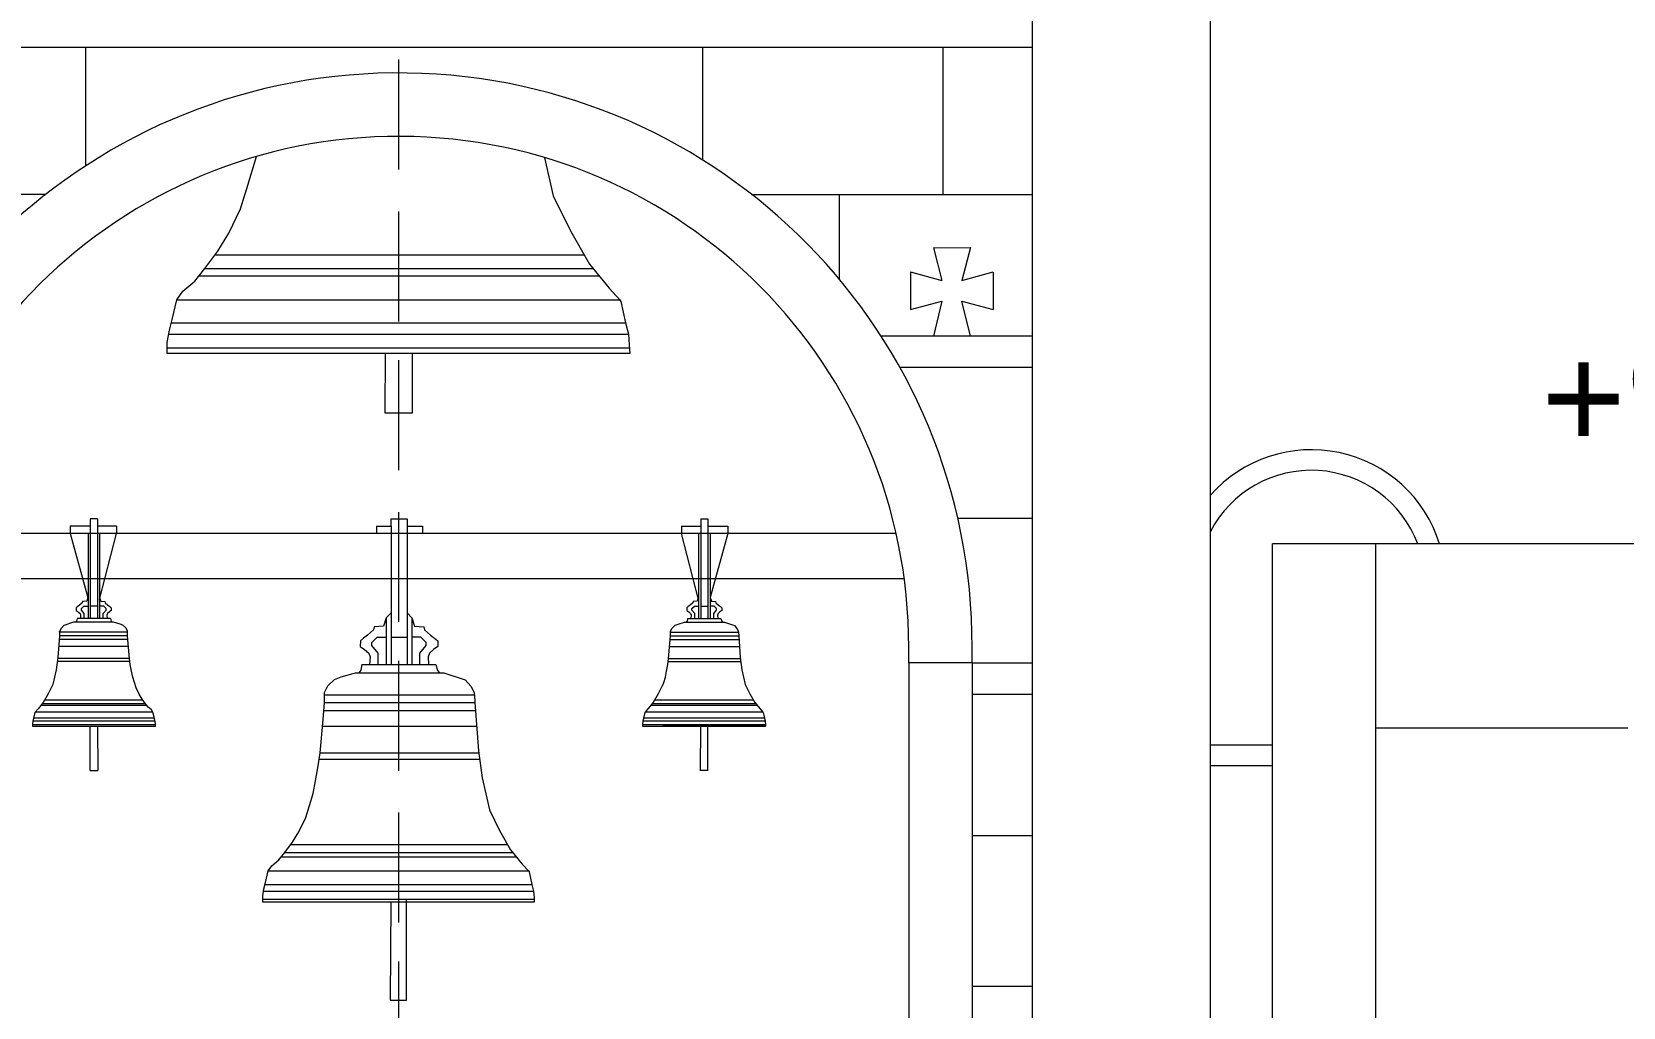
# Model space of a CAD drawing. Header units: millimetres. Extents: x -490789 to -449459, y 209001 to 327650.
# Drawn here: x -474294 to -470468, y 258325 to 260672 of the extents above; entities that cross this region are included whole.
import ezdxf

# ---------------------------------------------------------------- set-up
doc = ezdxf.new("R2010")
doc.units = ezdxf.units.MM
doc.header["$MEASUREMENT"] = 0
doc.linetypes.add('2-Штрих-Штриховая', pattern=[723.19442, 264.583325, -105.833328, 70.555556, -105.833328, 70.555556, -105.833328])
for name, color, linetype, lineweight in [('0_Ном._пера__12_Ном._пера__12_Ном._пера__12', 12, 'Continuous', 18), ('0_Ном._пера__7_Ном._пера__1_Ном._пера__1', 1, 'Continuous', 18), ('0_Ном._пера__7_Ном._пера__7_Ном._пера__1', 1, 'Continuous', 18), ('0_Ном._пера__7_Ном._пера__7_Ном._пера__7', 7, 'Continuous', 18), ('0_Ном_пера__1_Ном_пера__1_Ном_пера__1_Ном._пера__1_Ном_пера__1_Ном_пера__1_Ном_пера__1_Ном_пера__1_Ном_пера__1_Ном_пера__1_Ном_пера__1_Ном_пера__1_Ном_пера__1_Ном_пера__1_Ном_пера__1_Ном_пера__1_Ном_пера__1_Ном_пера__1_Ном_пера__1_Ном_пера__1_Ном_пера___D_Ном._пера__1', 1, 'Continuous', 18), ('0_Ном_пера__1_Ном_пера__1_Ном_пера__1_Ном_пера__1_Ном_пера__1_Ном_пера__1_Ном_пера__1_Ном_пера__1_Ном_пера__1_Ном_пера__1_Ном._пера__1_Ном_пера__1_Ном_пера__1_Ном_пера__1_Ном_пера__1_Ном_пера__1_Ном_пера__1_Ном_пера__1_Ном_пера__1_Ном_пера__1_Ном_пера___D_Ном._пера__1', 1, 'Continuous', 18), ('0_Ном_пера__7_Ном_пера__7_Ном_пера__7_Ном_пера__7_Ном_пера__7_Ном_пера__7_Ном_пера__7_Ном_пера__7_Ном_пера__7_Ном._пера__7_Ном_пера__7_Ном_пера__7_Ном_пера__7_Ном_пера__7_Ном_пера__7_Ном_пера__7_Ном_пера__7_Ном_пера__7_Ном_пера__7_Ном_пера__7_Ном_пера___7_Ном._пера__1', 1, 'Continuous', 18), ('0_Ном_пера__7_Ном_пера__7_Ном_пера__7_Ном_пера__7_Ном_пера__7_Ном_пера__7_Ном_пера__7_Ном_пера__7_Ном_пера__7_Ном._пера__7_Ном_пера__7_Ном_пера__7_Ном_пера__7_Ном_пера__7_Ном_пера__7_Ном_пера__7_Ном_пера__7_Ном_пера__7_Ном_пера__7_Ном_пера__7_Ном_пера___7_Ном._пера__7', 7, 'Continuous', 18), ('0_Ном_пера__7_Ном_пера__7_Ном_пера__7_Ном_пера__7_Ном_пера__7_Ном_пера__7_Ном_пера__7_Ном_пера__7_Ном_пера__7_Ном_пера__7_Ном_пера__7_Ном_пера__7_Ном_пера__7_Ном_пера__7_Ном_пера__7_Ном._пера__7_Ном._пера__7_Ном._пера__7_Ном._пера__7_Ном._пера__7_Ном._пера__7', 7, 'Continuous', 18), ('0_Ном_пера__7_Ном_пера__7_Ном_пера__7_Ном_пера__7_Ном_пера__7_Ном_пера__7_Ном_пера__7_Ном_пера__7_Ном_пера__7_Ном_пера__7_Ном_пера__7_Ном_пера__7_Ном_пера__7_Ном_пера__7_Ном_пера__7_Ном._пера__7_Ном_пера__7_Ном._пера__7_Ном_пера__7_Ном._пера__7_Ном_пера_2_Ном._пера__7', 7, 'Continuous', 18), ('0_Ном_пера__7_Ном_пера__7_Ном_пера__7_Ном_пера__7_Ном_пера__7_Ном_пера__7_Ном_пера__7_Ном_пера__7_Ном_пера__7_Ном_пера__7_Ном_пера__7_Ном_пера__7_Ном_пера__7_Ном_пера__7_Ном_пера__7_Ном_пера__7_Ном_пера__7_Ном_пера__7_Ном._пера__7_Ном_пера__7_Ном._пера__5_Ном._пера__7', 7, 'Continuous', 18), ('0_Ном_пера__7_Ном_пера__7_Ном_пера__7_Ном_пера__7_Ном_пера__7_Ном_пера__7_Ном_пера__7_Ном_пера__7_Ном_пера__7_Ном_пера__7_Ном_пера__7_Ном_пера__7_Ном_пера__7_Ном_пера__7_Ном_пера__7_Ном_пера__7_Ном_пера__7_Ном_пера__7_Ном_пера__7_Ном_пера__7_Ном_пера__7_8_Ном._пера__1', 1, 'Continuous', 18), ('0_Ном_пера__7_Ном_пера__7_Ном_пера__7_Ном_пера__7_Ном_пера__7_Ном_пера__7_Ном_пера__7_Ном_пера__7_Ном_пера__7_Ном_пера__7_Ном_пера__7_Ном_пера__7_Ном_пера__7_Ном_пера__7_Ном_пера__7_Ном_пера__7_Ном_пера__7_Ном_пера__7_Ном_пера__7_Ном_пера__7_Ном_пера__7_C_Ном._пера__1', 1, 'Continuous', 18), ('0_Ном_пера__7_Ном_пера__7_Ном_пера__7_Ном_пера__7_Ном_пера__7_Ном_пера__7_Ном_пера__7_Ном_пера__7_Ном_пера__7_Ном_пера__7_Ном_пера__7_Ном_пера__7_Ном_пера__7_Ном_пера__7_Ном_пера__7_Ном_пера__7_Ном_пера__7_Ном_пера__7_Ном_пера__7_Ном_пера__7_Ном_пера__7_C_Ном._пера__7', 7, 'Continuous', 18), ('0_Ном_пера__7_Ном_пера__7_Ном_пера__7_Ном_пера__7_Ном_пера__7_Ном_пера__7_Ном_пера__7_Ном_пера__7_Ном_пера__7_Ном_пера__7_Ном_пера__7_Ном_пера__7_Ном_пера__7_Ном_пера__7_Ном_пера__7_Ном_пера__7_Ном_пера__7_Ном_пера__7_Ном_пера__7_Ном_пера__7_Ном_пера__7_C_Ном._пера__8', 8, 'Continuous', 18), ('Defpoints_Ном_пера__7_Ном._пера__7_Ном._пера__7_Ном._пера__7_Ном._пера__7_Ном._пера__7_Ном._пера__7_Ном._пера__7', 7, 'Continuous', 18), ('hatch_Ном_пера__254_Ном_пера__254_Ном_пера__254_Ном._пера__254_Ном_пера__254_Ном._пера__9_Ном_пера__9_Ном_пера__9_Ном_пера__12_Ном_пера__12_Ном_пера__12_Ном_пера__12_Ном_пера__12_Ном_пера__12_Ном_пера__1_Ном_пера__1_Ном_пера__1_Ном_пера__1_Ном_пера__1_Н_B_Ном._пера__1', 1, 'Continuous', 18), ('Line 0.25_Ном_пера__7_Ном_пера__7_Ном_пера__7_Ном_пера__7_Ном_пера__7_Ном_пера__7_Ном_пера__7_Ном_пера__7_Ном_пера__7_Ном_пера__7_Ном_пера__7_Ном._пера__7_Ном._пера__8_Ном._пера__8_Ном._пера__8_Ном._пера__8_Ном._пера__8', 8, 'Continuous', 18)]:
    doc.layers.add(name, color=color, linetype=linetype, lineweight=lineweight)
doc.styles.add('СГЕНЕРИР_СТИЛЬ_1', font='')
doc.styles.get('СГЕНЕРИР_СТИЛЬ_1').set_extended_font_data('Arial')

msp = doc.modelspace()

# ---------------------------------------------------------------- linework, layer by layer
at = {"layer": '0_Ном._пера__12_Ном._пера__12_Ном._пера__12', "linetype": '2-Штрих-Штриховая'}
for p in [(-473412, 248769), (-473412, 249850.2)]:
    msp.add_line(p, (-473412, 265006.9), dxfattribs=at)
at = {"layer": '0_Ном._пера__7_Ном._пера__1_Ном._пера__1', "linetype": 'Continuous'}
msp.add_line((-472252.5, 259940), (-471888.2, 259940), dxfattribs=at)
msp.add_line((-472252.5, 259940), (-471888.2, 259940), dxfattribs=at)
at = {"layer": '0_Ном._пера__7_Ном._пера__7_Ном._пера__1', "linetype": 'Continuous'}
for radius, end in [(1378.8, 178.452), (1226.2, 179.6944)]:
    msp.add_arc((-473412, 259193.9), radius, 359.8495, end, dxfattribs=at)
at = {"layer": '0_Ном._пера__7_Ном._пера__7_Ном._пера__7', "linetype": 'Continuous'}
for p, q in [((-471888.2, 256131.9), (-471888.2, 260825.2)), ((-471460.4, 256130.8), (-471460.4, 260825.2)), ((-474164.9, 260633.8), (-474164.9, 260348.9)), ((-472681.3, 260633.8), (-472681.3, 260363.1)), ((-472103.5, 260633.8), (-472103.5, 260280.5)), ((-474260.6, 260280.5), (-474935.8, 260280.5)), ((-472185.8, 259153.2), (-472185.8, 256130.8)), ((-472185.8, 259153.2), (-472185.8, 256130.8)), ((-472033.2, 259153.2), (-472033.2, 256130.8)), ((-472033.2, 259153), (-472033.2, 256131.9)), ((-472033.2, 258738.3), (-471888.2, 258738.3)), ((-472033.2, 258738.3), (-471888.2, 258738.3))]:
    msp.add_line(p, q, dxfattribs=at)
at = {"layer": '0_Ном_пера__1_Ном_пера__1_Ном_пера__1_Ном._пера__1_Ном_пера__1_Ном_пера__1_Ном_пера__1_Ном_пера__1_Ном_пера__1_Ном_пера__1_Ном_пера__1_Ном_пера__1_Ном_пера__1_Ном_пера__1_Ном_пера__1_Ном_пера__1_Ном_пера__1_Ном_пера__1_Ном_пера__1_Ном_пера__1_Ном_пера___D_Ном._пера__1', "linetype": 'Continuous'}
for p, q in [((-471888.2, 260633.8), (-474935.8, 260633.8)), ((-471888.2, 259863.9), (-472207, 259863.9)), ((-471888.2, 259863.9), (-472207, 259863.9)), ((-471888.2, 259153), (-472033.2, 259153)), ((-471888.2, 259153), (-472033.2, 259153)), ((-471888.2, 259077), (-472033.2, 259077)), ((-471888.2, 259077), (-472033.2, 259077))]:
    msp.add_line(p, q, dxfattribs=at)
at = {"layer": '0_Ном_пера__1_Ном_пера__1_Ном_пера__1_Ном_пера__1_Ном_пера__1_Ном_пера__1_Ном_пера__1_Ном_пера__1_Ном_пера__1_Ном_пера__1_Ном._пера__1_Ном_пера__1_Ном_пера__1_Ном_пера__1_Ном_пера__1_Ном_пера__1_Ном_пера__1_Ном_пера__1_Ном_пера__1_Ном_пера__1_Ном_пера___D_Ном._пера__1', "linetype": 'Continuous'}
msp.add_line((-471982.8, 260093.7), (-471982.8, 260003.4), dxfattribs=at)
at = {"layer": '0_Ном_пера__7_Ном_пера__7_Ном_пера__7_Ном_пера__7_Ном_пера__7_Ном_пера__7_Ном_пера__7_Ном_пера__7_Ном_пера__7_Ном._пера__7_Ном_пера__7_Ном_пера__7_Ном_пера__7_Ном_пера__7_Ном_пера__7_Ном_пера__7_Ном_пера__7_Ном_пера__7_Ном_пера__7_Ном_пера__7_Ном_пера___7_Ном._пера__1', "linetype": 'Continuous'}
msp.add_line((-472033.2, 258375.6), (-471888.2, 258375.6), dxfattribs=at)
at = {"layer": '0_Ном_пера__7_Ном_пера__7_Ном_пера__7_Ном_пера__7_Ном_пера__7_Ном_пера__7_Ном_пера__7_Ном_пера__7_Ном_пера__7_Ном._пера__7_Ном_пера__7_Ном_пера__7_Ном_пера__7_Ном_пера__7_Ном_пера__7_Ном_пера__7_Ном_пера__7_Ном_пера__7_Ном_пера__7_Ном_пера__7_Ном_пера___7_Ном._пера__7', "linetype": 'Continuous'}
for p, q in [((-472067.9, 259501.3), (-471888.2, 259501.3)), ((-472067.9, 259501.3), (-471888.2, 259501.3)), ((-472033.2, 258375.6), (-471888.2, 258375.6))]:
    msp.add_line(p, q, dxfattribs=at)
at = {"layer": '0_Ном_пера__7_Ном_пера__7_Ном_пера__7_Ном_пера__7_Ном_пера__7_Ном_пера__7_Ном_пера__7_Ном_пера__7_Ном_пера__7_Ном_пера__7_Ном_пера__7_Ном_пера__7_Ном_пера__7_Ном_пера__7_Ном_пера__7_Ном._пера__7_Ном_пера__7_Ном._пера__7_Ном_пера__7_Ном._пера__7_Ном_пера_2_Ном._пера__7', "linetype": 'Continuous'}
msp.add_line((-472353.1, 260280.5), (-472353.1, 260076.9), dxfattribs=at)
msp.add_line((-472353.1, 260280.5), (-472353.1, 260076.9), dxfattribs=at)
at = {"layer": '0_Ном_пера__7_Ном_пера__7_Ном_пера__7_Ном_пера__7_Ном_пера__7_Ном_пера__7_Ном_пера__7_Ном_пера__7_Ном_пера__7_Ном_пера__7_Ном_пера__7_Ном_пера__7_Ном_пера__7_Ном_пера__7_Ном_пера__7_Ном_пера__7_Ном_пера__7_Ном_пера__7_Ном._пера__7_Ном_пера__7_Ном._пера__5_Ном._пера__7', "linetype": 'Continuous'}
msp.add_line((-472563.4, 260280.5), (-471888.2, 260280.5), dxfattribs=at)
at = {"layer": '0_Ном_пера__7_Ном_пера__7_Ном_пера__7_Ном_пера__7_Ном_пера__7_Ном_пера__7_Ном_пера__7_Ном_пера__7_Ном_пера__7_Ном_пера__7_Ном_пера__7_Ном_пера__7_Ном_пера__7_Ном_пера__7_Ном_пера__7_Ном_пера__7_Ном_пера__7_Ном_пера__7_Ном_пера__7_Ном_пера__7_Ном_пера__7_8_Ном._пера__1', "linetype": 'Continuous'}
for p, q in [((-472126.4, 260152.3), (-472106.1, 260073.7)), ((-472126.4, 260152.3), (-472106.1, 260073.7)), ((-472037.5, 260152.6), (-472057.8, 260073.7)), ((-472037.5, 260152.6), (-472057.8, 260073.7)), ((-472181.4, 260093.8), (-472106.1, 260073.7)), ((-472181.4, 260093.8), (-472106.1, 260073.7)), ((-472057.8, 260073.7), (-471982.7, 260093.8)), ((-472057.8, 260073.7), (-471982.7, 260093.8)), ((-472181.5, 260003.4), (-472106.2, 260023.6)), ((-472181.5, 260003.4), (-472106.2, 260023.6)), ((-472106.2, 260023.6), (-472126.2, 259939.3)), ((-472106.2, 260023.6), (-472126.2, 259939.3)), ((-472057.8, 260023.6), (-471982.8, 260003.4)), ((-472037.5, 259939.2), (-472057.8, 260023.6)), ((-472037.5, 259939.2), (-472057.8, 260023.6)), ((-472057.8, 260023.6), (-471982.8, 260003.4))]:
    msp.add_line(p, q, dxfattribs=at)
at = {"layer": '0_Ном_пера__7_Ном_пера__7_Ном_пера__7_Ном_пера__7_Ном_пера__7_Ном_пера__7_Ном_пера__7_Ном_пера__7_Ном_пера__7_Ном_пера__7_Ном_пера__7_Ном_пера__7_Ном_пера__7_Ном_пера__7_Ном_пера__7_Ном_пера__7_Ном_пера__7_Ном_пера__7_Ном_пера__7_Ном_пера__7_Ном_пера__7_C_Ном._пера__1', "linetype": 'Continuous'}
for p, q in [((-472185.8, 259153.2), (-472185.8, 259190.6)), ((-472033.2, 259153.2), (-472033.2, 259190.2)), ((-472033.2, 259153.2), (-472185.8, 259153.2))]:
    msp.add_line(p, q, dxfattribs=at)
at = {"layer": '0_Ном_пера__7_Ном_пера__7_Ном_пера__7_Ном_пера__7_Ном_пера__7_Ном_пера__7_Ном_пера__7_Ном_пера__7_Ном_пера__7_Ном_пера__7_Ном_пера__7_Ном_пера__7_Ном_пера__7_Ном_пера__7_Ном_пера__7_Ном_пера__7_Ном_пера__7_Ном_пера__7_Ном_пера__7_Ном_пера__7_Ном_пера__7_C_Ном._пера__7', "linetype": 'Continuous'}
for p, q in [((-473445.7, 259755), (-473379.2, 259755)), ((-474201.8, 259464.3), (-474159.1, 259310.8)), ((-474131.4, 259306.1), (-474090.8, 259464.3)), ((-472691.1, 259306.1), (-472731.7, 259464.3)), ((-472620.6, 259464.3), (-472663.3, 259310.8)), ((-471311.2, 259138.6), (-471311.2, 259439.8)), ((-462451.4, 259439.7), (-471311.2, 259439.7)), ((-471311.2, 257437.6), (-471311.2, 259343.2)), ((-471311.2, 258955.4), (-471460.4, 258955.4)), ((-474153.5, 258894), (-474135.5, 258894)), ((-472668.9, 258894), (-472686.9, 258894)), ((-471311.2, 258905.4), (-471460.4, 258905.4))]:
    msp.add_line(p, q, dxfattribs=at)
for radius, start, end in [(323.3, 17.3906, 138.6595), (273.7, 20.6717, 152.4694)]:
    msp.add_arc((-471217.6, 259343), radius, start, end, dxfattribs=at)
at = {"layer": '0_Ном_пера__7_Ном_пера__7_Ном_пера__7_Ном_пера__7_Ном_пера__7_Ном_пера__7_Ном_пера__7_Ном_пера__7_Ном_пера__7_Ном_пера__7_Ном_пера__7_Ном_пера__7_Ном_пера__7_Ном_пера__7_Ном_пера__7_Ном_пера__7_Ном_пера__7_Ном_пера__7_Ном_пера__7_Ном_пера__7_Ном_пера__7_C_Ном._пера__8', "linetype": 'Continuous'}
msp.add_line((-471063.6, 259439.7), (-471063.6, 257437.6), dxfattribs=at)
at = {"layer": 'Defpoints_Ном_пера__7_Ном._пера__7_Ном._пера__7_Ном._пера__7_Ном._пера__7_Ном._пера__7_Ном._пера__7_Ном._пера__7', "linetype": 'Continuous'}
for p, q in [((-473777.3, 260294.8), (-473754, 260371.4)), ((-473061.5, 260368.8), (-473040.3, 260276.8)), ((-473792.3, 260245.9), (-473777.3, 260294.8)), ((-473040.3, 260276.8), (-472999.3, 260192.9)), ((-473820.8, 260187.5), (-473792.3, 260245.9)), ((-472999.3, 260192.9), (-472953.6, 260112.6)), ((-473846.6, 260144), (-473820.8, 260187.5)), ((-473877.9, 260101.9), (-473846.6, 260144)), ((-473853.2, 260135.2), (-472966.5, 260135.2)), ((-472953.6, 260112.6), (-472906.3, 260054.7)), ((-473902.3, 260072.1), (-473877.9, 260101.9)), ((-473891.9, 260084.7), (-472930.9, 260084.7)), ((-473877.9, 260101.9), (-472944.9, 260101.9)), ((-473945.8, 260027.2), (-473930.8, 260047.6)), ((-473930.8, 260047.6), (-473902.3, 260072.1)), ((-472906.3, 260054.7), (-472880.7, 260027.2)), ((-473956.6, 259979.7), (-473945.8, 260027.2)), ((-473945.8, 260027.2), (-472880.7, 260027.2)), ((-472880.7, 260027.2), (-472877.9, 260022.5)), ((-472877.9, 260022.5), (-472866.9, 259971.1)), ((-473963.4, 259953.9), (-473956.6, 259979.7)), ((-473958.9, 259971.1), (-472866.9, 259971.1)), ((-472866.9, 259971.1), (-472859.5, 259944)), ((-473968.8, 259924), (-473963.4, 259953.9)), ((-473968.8, 259898.1), (-473968.8, 259924)), ((-473965.2, 259944), (-472859.5, 259944)), ((-472859.5, 259944), (-472857.5, 259918.5)), ((-473968.8, 259911), (-472857.5, 259911)), ((-472856.6, 259898.1), (-473968.8, 259898.1)), ((-473444.7, 259898.1), (-473445.7, 259755)), ((-473379.2, 259755), (-473379.2, 259898.1)), ((-472857.5, 259918.5), (-472856.6, 259898.1)), ((-472217.6, 259464.3), (-474606.4, 259464.3)), ((-474153.9, 259482.4), (-474201.8, 259482.4)), ((-474201.8, 259482.4), (-474201.8, 259464.3)), ((-474159, 259464.3), (-474159, 259260.1)), ((-474153.9, 259499.8), (-474153.9, 259259.9)), ((-474136.6, 259499.8), (-474153.9, 259499.8)), ((-474153.9, 259464.3), (-474153.9, 259259.9)), ((-474136.6, 259499.8), (-474136.6, 259259.9)), ((-474090.8, 259482.3), (-474136.6, 259482.3)), ((-474136.6, 259464.3), (-474136.6, 259259.9)), ((-474131.4, 259464.3), (-474131.4, 259259.9)), ((-474090.8, 259482.3), (-474090.8, 259464.3)), ((-473465.5, 259482.3), (-473465.5, 259464.3)), ((-473465.5, 259482.3), (-473430.2, 259482.3)), ((-473430.3, 259482.3), (-473430.3, 259149.3)), ((-473430.2, 259482.3), (-473430.2, 259499.8)), ((-473430.2, 259499.8), (-473391.8, 259499.8)), ((-473392, 259482.4), (-473392, 259268.6)), ((-473391.8, 259499.8), (-473391.8, 259482.4)), ((-473391.8, 259482.4), (-473354.4, 259482.4)), ((-473354.4, 259482.4), (-473354.4, 259464.3)), ((-472217.6, 259464.3), (-472776.8, 259464.3)), ((-472216, 259464.3), (-472776.8, 259464.3)), ((-472731.7, 259482.3), (-472731.7, 259464.3)), ((-472731.7, 259482.3), (-472685.8, 259482.3)), ((-472691.1, 259464.3), (-472691.1, 259259.9)), ((-472685.8, 259499.8), (-472685.8, 259259.9)), ((-472685.8, 259499.8), (-472668.5, 259499.8)), ((-472685.8, 259464.3), (-472685.8, 259259.9)), ((-472668.5, 259499.8), (-472668.5, 259259.9)), ((-472668.5, 259482.4), (-472620.6, 259482.4)), ((-472668.5, 259464.3), (-472668.5, 259259.9)), ((-472663.4, 259464.3), (-472663.4, 259260.1)), ((-472620.6, 259482.4), (-472620.6, 259464.3)), ((-474625.8, 259356.6), (-472198.2, 259356.6)), ((-472776.8, 259356.6), (-472198.2, 259356.6)), ((-472776.8, 259356.6), (-472198.2, 259356.6)), ((-474159.1, 259310.8), (-474162.2, 259301.6)), ((-474131.4, 259310.8), (-474128.3, 259301.6)), ((-472691.1, 259310.8), (-472694.1, 259301.6)), ((-472663.3, 259310.8), (-472660.2, 259301.6)), ((-474187.3, 259285.9), (-474187.5, 259279.5)), ((-474187.5, 259279.5), (-474182.8, 259276.3)), ((-474183.8, 259288.7), (-474187.3, 259285.9)), ((-474179.5, 259291.9), (-474183.8, 259288.7)), ((-474182.8, 259276.3), (-474178.3, 259272.4)), ((-474173, 259297.8), (-474179.5, 259291.9)), ((-474178.3, 259272.4), (-474176.9, 259268.5)), ((-474174.9, 259280.5), (-474174.8, 259284)), ((-474167.9, 259272.4), (-474174.9, 259280.5)), ((-474174.8, 259284), (-474169, 259289.7)), ((-474172.2, 259300.9), (-474173, 259297.8)), ((-474162.2, 259301.6), (-474172.2, 259300.9)), ((-474169, 259289.7), (-474159.1, 259289.7)), ((-474167.9, 259259.9), (-474167.9, 259272.4)), ((-474136.6, 259289.7), (-474153.9, 259289.7)), ((-474121.4, 259289.7), (-474131.4, 259289.7)), ((-474128.3, 259301.6), (-474118.3, 259300.9)), ((-474122.6, 259272.4), (-474115.6, 259280.5)), ((-474122.6, 259259.9), (-474122.6, 259272.4)), ((-474115.6, 259284), (-474121.4, 259289.7)), ((-474118.3, 259300.9), (-474117.5, 259297.8)), ((-474117.5, 259297.8), (-474111, 259291.9)), ((-474115.6, 259280.5), (-474115.6, 259284)), ((-474112.2, 259272.4), (-474113.6, 259268.5)), ((-474107.6, 259276.3), (-474112.2, 259272.4)), ((-474111, 259291.9), (-474106.6, 259288.7)), ((-474103, 259279.5), (-474107.6, 259276.3)), ((-474106.6, 259288.7), (-474103.1, 259285.9)), ((-474103.1, 259285.9), (-474103, 259279.5)), ((-473430.3, 259273.8), (-473441.8, 259261.5)), ((-473392, 259273.8), (-473380.5, 259261.5)), ((-472719.3, 259285.9), (-472719.4, 259279.5)), ((-472719.4, 259279.5), (-472714.8, 259276.3)), ((-472715.8, 259288.7), (-472719.3, 259285.9)), ((-472711.4, 259291.9), (-472715.8, 259288.7)), ((-472714.8, 259276.3), (-472710.3, 259272.4)), ((-472704.9, 259297.8), (-472711.4, 259291.9)), ((-472710.3, 259272.4), (-472708.8, 259268.5)), ((-472706.9, 259280.5), (-472706.8, 259284)), ((-472699.8, 259272.4), (-472706.9, 259280.5)), ((-472706.8, 259284), (-472701, 259289.7)), ((-472704.2, 259300.9), (-472704.9, 259297.8)), ((-472694.1, 259301.6), (-472704.2, 259300.9)), ((-472701, 259289.7), (-472691.1, 259289.7)), ((-472699.8, 259259.9), (-472699.8, 259272.4)), ((-472685.8, 259289.7), (-472668.5, 259289.7)), ((-472653.4, 259289.7), (-472663.3, 259289.7)), ((-472660.2, 259301.6), (-472650.2, 259300.9)), ((-472654.5, 259272.4), (-472647.5, 259280.5)), ((-472654.5, 259259.9), (-472654.5, 259272.4)), ((-472647.6, 259284), (-472653.4, 259289.7)), ((-472650.2, 259300.9), (-472649.5, 259297.8)), ((-472649.5, 259297.8), (-472642.9, 259291.9)), ((-472647.5, 259280.5), (-472647.6, 259284)), ((-472644.1, 259272.4), (-472645.5, 259268.5)), ((-472639.6, 259276.3), (-472644.1, 259272.4)), ((-472642.9, 259291.9), (-472638.6, 259288.7)), ((-472634.9, 259279.5), (-472639.6, 259276.3)), ((-472638.6, 259288.7), (-472635.1, 259285.9)), ((-472635.1, 259285.9), (-472634.9, 259279.5)), ((-474223.4, 259236.3), (-474227.4, 259228.6)), ((-474217.4, 259243.4), (-474223.4, 259236.3)), ((-474194, 259251), (-474217.4, 259243.4)), ((-474097.6, 259251), (-474194, 259251)), ((-474187, 259253.3), (-474189.2, 259251)), ((-474185.3, 259259.9), (-474187, 259253.3)), ((-474104.7, 259259.9), (-474185.3, 259259.9)), ((-474176.9, 259268.5), (-474177.5, 259259.9)), ((-474113.6, 259268.5), (-474113, 259259.9)), ((-474104.7, 259259.9), (-474103.7, 259254)), ((-474103.7, 259254), (-474101.3, 259251)), ((-474082, 259246.6), (-474097.7, 259251)), ((-474075, 259243.8), (-474082, 259246.6)), ((-474067.6, 259236.9), (-474075, 259243.8)), ((-474063.9, 259229.4), (-474067.6, 259236.9)), ((-473472.3, 259232.9), (-473486.8, 259219.8)), ((-473470.7, 259239.7), (-473472.3, 259232.9)), ((-473448.6, 259241.3), (-473470.7, 259239.7)), ((-473441.8, 259261.5), (-473448.6, 259241.3)), ((-473441.8, 259261.5), (-473441.8, 259149.3)), ((-473392, 259268.6), (-473392, 259149.3)), ((-473380.8, 259261.5), (-473380.8, 259149.6)), ((-473380.5, 259261.5), (-473373.7, 259241.3)), ((-473373.7, 259241.3), (-473351.6, 259239.7)), ((-473351.6, 259239.7), (-473350, 259232.9)), ((-473350, 259232.9), (-473335.6, 259219.8)), ((-472758.5, 259229.4), (-472754.8, 259236.9)), ((-472754.8, 259236.9), (-472747.4, 259243.8)), ((-472747.4, 259243.8), (-472740.4, 259246.6)), ((-472740.4, 259246.6), (-472724.7, 259251)), ((-472724.8, 259251), (-472628.4, 259251)), ((-472718.8, 259254), (-472721.1, 259251)), ((-472717.7, 259259.9), (-472718.8, 259254)), ((-472717.7, 259259.9), (-472637.1, 259259.9)), ((-472708.8, 259268.5), (-472709.4, 259259.9)), ((-472645.5, 259268.5), (-472644.9, 259259.9)), ((-472637.1, 259259.9), (-472635.4, 259253.3)), ((-472635.4, 259253.3), (-472633.3, 259251)), ((-472628.4, 259251), (-472605, 259243.4)), ((-472605, 259243.4), (-472599, 259236.3)), ((-472599, 259236.3), (-472595, 259228.6)), ((-474228, 259218.6), (-474231.8, 259166)), ((-474063.3, 259209.9), (-474228.6, 259209.9)), ((-474227.4, 259226.9), (-474228, 259218.6)), ((-474064, 259218.6), (-474228, 259218.6)), ((-474227.4, 259226.9), (-474227.4, 259228.6)), ((-474064, 259226.9), (-474227.4, 259226.9)), ((-474064, 259218.6), (-474063.9, 259229.4)), ((-474062.5, 259199.9), (-474064, 259218.6)), ((-474059.2, 259163.7), (-474062.5, 259199.9)), ((-473504.1, 259206.6), (-473504.4, 259192.5)), ((-473496.3, 259212.9), (-473504.1, 259206.6)), ((-473486.8, 259219.8), (-473496.3, 259212.9)), ((-473476.7, 259194.8), (-473476.5, 259202.5)), ((-473461.1, 259176.8), (-473476.7, 259194.8)), ((-473476.5, 259202.5), (-473463.7, 259215)), ((-473463.7, 259215), (-473441.8, 259215)), ((-473430.3, 259215), (-473392, 259215)), ((-473358.6, 259215), (-473380.5, 259215)), ((-473361.2, 259176.8), (-473345.7, 259194.8)), ((-473345.8, 259202.5), (-473358.6, 259215)), ((-473345.7, 259194.8), (-473345.8, 259202.5)), ((-473335.6, 259219.8), (-473326, 259212.9)), ((-473326, 259212.9), (-473318.3, 259206.6)), ((-473318.3, 259206.6), (-473317.9, 259192.5)), ((-472763.2, 259163.7), (-472759.9, 259199.9)), ((-472759.9, 259199.9), (-472758.4, 259218.6)), ((-472759.1, 259209.9), (-472593.8, 259209.9)), ((-472758.4, 259218.6), (-472758.5, 259229.4)), ((-472758.5, 259226.9), (-472595, 259226.9)), ((-472758.4, 259218.6), (-472594.4, 259218.6)), ((-472595, 259226.9), (-472595, 259228.6)), ((-472595, 259226.9), (-472594.4, 259218.6)), ((-472594.4, 259218.6), (-472590.7, 259166)), ((-474231.8, 259166), (-474235.7, 259136.4)), ((-474058.2, 259156.8), (-474233, 259156.8)), ((-474059.2, 259163.7), (-474232.1, 259163.7)), ((-474061.8, 259192.7), (-474230.3, 259192.7)), ((-474057.3, 259149.5), (-474059.2, 259163.7)), ((-473504.4, 259192.5), (-473494.1, 259185.4)), ((-473494.1, 259185.4), (-473484.2, 259176.8)), ((-473484.2, 259176.8), (-473481, 259168.2)), ((-473481, 259168.2), (-473482.3, 259149.3)), ((-473461.1, 259149.3), (-473461.1, 259176.8)), ((-473361.2, 259149.3), (-473361.2, 259176.8)), ((-473338.1, 259176.8), (-473341.3, 259168.2)), ((-473341.3, 259168.2), (-473340, 259149.3)), ((-473328.2, 259185.4), (-473338.1, 259176.8)), ((-473317.9, 259192.5), (-473328.2, 259185.4)), ((-472765.2, 259149.5), (-472763.2, 259163.7)), ((-472764.2, 259156.8), (-472589.4, 259156.8)), ((-472763.2, 259163.7), (-472590.3, 259163.7)), ((-472760.6, 259192.7), (-472592.1, 259192.7)), ((-472590.7, 259166), (-472586.8, 259136.4)), ((-474235.7, 259136.4), (-474243.7, 259101.5)), ((-474054.1, 259133.4), (-474057.3, 259149.5)), ((-474051.6, 259119.3), (-474054.1, 259133.4)), ((-474047.6, 259106.3), (-474051.6, 259119.3)), ((-473566.2, 259113.7), (-473550.7, 259119.8)), ((-473550.7, 259119.8), (-473516, 259129.7)), ((-473516.3, 259129.7), (-473303.6, 259129.7)), ((-473502.9, 259136.1), (-473508.1, 259129.7)), ((-473500.5, 259149.3), (-473502.9, 259136.1)), ((-473500.5, 259149.3), (-473322.7, 259149.3)), ((-473322.7, 259149.3), (-473318.9, 259134.7)), ((-473318.9, 259134.7), (-473314.3, 259129.7)), ((-473303.6, 259129.7), (-473251.9, 259112.8)), ((-472774.8, 259106.3), (-472770.8, 259119.3)), ((-472770.8, 259119.3), (-472768.3, 259133.4)), ((-472768.3, 259133.4), (-472765.2, 259149.5)), ((-472586.8, 259136.4), (-472578.7, 259101.5)), ((-474243.7, 259101.5), (-474254.6, 259079.2)), ((-474043.6, 259093.2), (-474047.6, 259106.3)), ((-474036, 259077.7), (-474043.6, 259093.2)), ((-473590.6, 259082), (-473582.5, 259098.5)), ((-473590.4, 259058.1), (-473590.6, 259082)), ((-473582.5, 259098.5), (-473566.2, 259113.7)), ((-473251.9, 259112.8), (-473238.7, 259097.2)), ((-473238.7, 259097.2), (-473229.8, 259080.2)), ((-473229.8, 259076.5), (-473229.8, 259080.2)), ((-472777.2, 259101.5), (-472788.1, 259079.2)), ((-472776.8, 259099.6), (-472774.8, 259106.3)), ((-472578.7, 259101.5), (-472567.8, 259079.2)), ((-474279.3, 259042.4), (-474286.2, 259035.1)), ((-474266.8, 259057.8), (-474279.3, 259042.4)), ((-474017.1, 259050.4), (-474272.8, 259050.4)), ((-474020.9, 259054.9), (-474269.1, 259054.9)), ((-474254.6, 259079.2), (-474266.8, 259057.8)), ((-474027.4, 259063.8), (-474263.4, 259063.8)), ((-474029.2, 259066.1), (-474036, 259077.7)), ((-474020.9, 259054.9), (-474029.2, 259066.1)), ((-474014.4, 259047), (-474020.9, 259054.9)), ((-474006.8, 259040.5), (-474014.4, 259047)), ((-473593.8, 259016.8), (-473590.4, 259058.1)), ((-473590.5, 259076.5), (-473229.8, 259076.5)), ((-473590.4, 259058.1), (-473228.6, 259058.1)), ((-473229.8, 259076.3), (-473228.6, 259058.1)), ((-473228.6, 259058.1), (-473220.2, 258942.1)), ((-472812.8, 259042.4), (-472819.6, 259035.1)), ((-472800.2, 259057.8), (-472812.8, 259042.4)), ((-472549.4, 259050.4), (-472806.3, 259050.4)), ((-472553.3, 259054.9), (-472802.5, 259054.9)), ((-472788.1, 259079.2), (-472800.2, 259057.8)), ((-472559.1, 259063.8), (-472796.8, 259063.8)), ((-472567.8, 259079.2), (-472555.6, 259057.8)), ((-472555.6, 259057.8), (-472543.1, 259042.4)), ((-472543.1, 259042.4), (-472536.3, 259035.1)), ((-474292.3, 259006.1), (-474292.6, 259000.7)), ((-474291.8, 259012.9), (-474292.3, 259006.1)), ((-473996.7, 259004.1), (-474292.3, 259004.1)), ((-474289.8, 259020.1), (-474291.8, 259012.9)), ((-473997.6, 259012.9), (-474291.8, 259012.9)), ((-474286.9, 259033.8), (-474289.8, 259020.1)), ((-473999.3, 259020.1), (-474289.8, 259020.1)), ((-474286.2, 259035.1), (-474286.9, 259033.8)), ((-474002.8, 259035.1), (-474286.2, 259035.1)), ((-474002.8, 259035.1), (-474006.8, 259040.5)), ((-473999.9, 259022.4), (-474002.8, 259035.1)), ((-473998.1, 259015.6), (-473999.9, 259022.4)), ((-473996.7, 259007.6), (-473998.1, 259015.6)), ((-473996.7, 259000.7), (-473996.7, 259007.6)), ((-473601.1, 258936.9), (-473593.8, 259016.8)), ((-473592, 259038.9), (-473227.2, 259038.9)), ((-472825.8, 259006.1), (-472826, 259000.7)), ((-472825.3, 259012.9), (-472825.8, 259006.1)), ((-472530.1, 259004.1), (-472825.8, 259004.1)), ((-472823.3, 259020.1), (-472825.3, 259012.9)), ((-472531.1, 259012.9), (-472825.3, 259012.9)), ((-472820.4, 259033.8), (-472823.3, 259020.1)), ((-472532.8, 259020.1), (-472823.3, 259020.1)), ((-472819.6, 259035.1), (-472820.4, 259033.8)), ((-472536.3, 259035.1), (-472819.6, 259035.1)), ((-472536.3, 259035.1), (-472535.5, 259033.8)), ((-472535.5, 259033.8), (-472532.6, 259020.1)), ((-472532.6, 259020.1), (-472530.6, 259012.9)), ((-472530.6, 259012.9), (-472530.1, 259006.1)), ((-472530.1, 259006.1), (-472529.8, 259000.7)), ((-474292.6, 259000.7), (-473996.7, 259000.7)), ((-474153.5, 258894), (-474153.5, 259000.7)), ((-474136.3, 259000.7), (-474135.5, 258894)), ((-473595.3, 259000.9), (-473223.4, 259000.9)), ((-472826, 259000.7), (-472530.1, 259000.7)), ((-472529.8, 259000.7), (-472776.8, 259000.7)), ((-472686.1, 259000.7), (-472686.9, 258894)), ((-472668.9, 258894), (-472668.9, 259000.7)), ((-473605.3, 258905.5), (-473601.1, 258936.9)), ((-473601.1, 258936.9), (-473219.6, 258936.9)), ((-473220.2, 258942.1), (-473211.6, 258876.6)), ((-473612.3, 258869.9), (-473605.3, 258905.5)), ((-473603.1, 258921.7), (-473217.6, 258921.7)), ((-473617.8, 258838.9), (-473612.3, 258869.9)), ((-473211.6, 258876.6), (-473193.9, 258799.6)), ((-473626.6, 258810.1), (-473617.8, 258838.9)), ((-473652.1, 258747.1), (-473635.4, 258781.4)), ((-473635.4, 258781.4), (-473626.6, 258810.1)), ((-473193.9, 258799.6), (-473169.8, 258750.3)), ((-473667.3, 258721.6), (-473652.1, 258747.1)), ((-473169.8, 258750.3), (-473143, 258703.2)), ((-473700, 258679.4), (-473685.6, 258696.9)), ((-473685.6, 258696.9), (-473667.3, 258721.6)), ((-473685.6, 258696.9), (-473137.9, 258696.9)), ((-473671.1, 258716.4), (-473150.5, 258716.4)), ((-473143, 258703.2), (-473115.2, 258669.2)), ((-473725.5, 258653.1), (-473716.7, 258665)), ((-473716.7, 258665), (-473700, 258679.4)), ((-473693.9, 258686.8), (-473129.6, 258686.8)), ((-473115.2, 258669.2), (-473100.2, 258653.1)), ((-473735.9, 258610), (-473731.9, 258625.1)), ((-473731.9, 258625.1), (-473725.5, 258653.1)), ((-473725.5, 258653.1), (-473100.2, 258653.1)), ((-473100.2, 258653.1), (-473098.5, 258650.3)), ((-473098.5, 258650.3), (-473092, 258620.1)), ((-473739.1, 258592.5), (-473735.9, 258610)), ((-473739.1, 258577.2), (-473739.1, 258592.5)), ((-473739.1, 258584.8), (-473086.5, 258584.8)), ((-473736.9, 258604.2), (-473087.7, 258604.2)), ((-473733.2, 258620.1), (-473092, 258620.1)), ((-473392.9, 258341.6), (-473392.9, 258584.8)), ((-473092, 258620.1), (-473087.7, 258604.2)), ((-473087.7, 258604.2), (-473086.5, 258589.2)), ((-473086.5, 258589.2), (-473086, 258577.2)), ((-473086, 258577.2), (-473739.1, 258577.2)), ((-473430.9, 258577.2), (-473432.6, 258341.6)), ((-473432.6, 258341.6), (-473392.9, 258341.6))]:
    msp.add_line(p, q, dxfattribs=at)
at = {"layer": 'hatch_Ном_пера__254_Ном_пера__254_Ном_пера__254_Ном._пера__254_Ном_пера__254_Ном._пера__9_Ном_пера__9_Ном_пера__9_Ном_пера__12_Ном_пера__12_Ном_пера__12_Ном_пера__12_Ном_пера__12_Ном_пера__12_Ном_пера__1_Ном_пера__1_Ном_пера__1_Ном_пера__1_Ном_пера__1_Н_B_Ном._пера__1', "linetype": 'Continuous'}
for p, q in [((-472126.2, 260152.3), (-472037.5, 260152.6)), ((-472126.2, 260152.3), (-472037.5, 260152.6)), ((-472181.4, 260093.8), (-472181.5, 260003.4)), ((-472181.4, 260093.8), (-472181.5, 260003.4))]:
    msp.add_line(p, q, dxfattribs=at)
at = {"layer": 'Line 0.25_Ном_пера__7_Ном_пера__7_Ном_пера__7_Ном_пера__7_Ном_пера__7_Ном_пера__7_Ном_пера__7_Ном_пера__7_Ном_пера__7_Ном_пера__7_Ном_пера__7_Ном._пера__7_Ном._пера__8_Ном._пера__8_Ном._пера__8_Ном._пера__8_Ном._пера__8', "linetype": 'Continuous'}
msp.add_line((-470456.4, 258996), (-471063.6, 258996), dxfattribs=at)

# ---------------------------------------------------------------- texts
at = {"layer": '0_Ном_пера__7_Ном_пера__7_Ном_пера__7_Ном_пера__7_Ном_пера__7_Ном_пера__7_Ном_пера__7_Ном_пера__7_Ном_пера__7_Ном_пера__7_Ном_пера__7_Ном_пера__7_Ном_пера__7_Ном_пера__7_Ном_пера__7_Ном._пера__7_Ном._пера__7_Ном._пера__7_Ном._пера__7_Ном._пера__7_Ном._пера__7', "linetype": 'Continuous', "insert": (-469587.2, 259620.6), "char_height": 250, "attachment_point": 9, "style": 'СГЕНЕРИР_СТИЛЬ_1'}
msp.add_mtext('\\A1;{\\fArial|b0|i0|c204|p38;+9,596}', dxfattribs=at)

doc.saveas('drawing.dxf')
